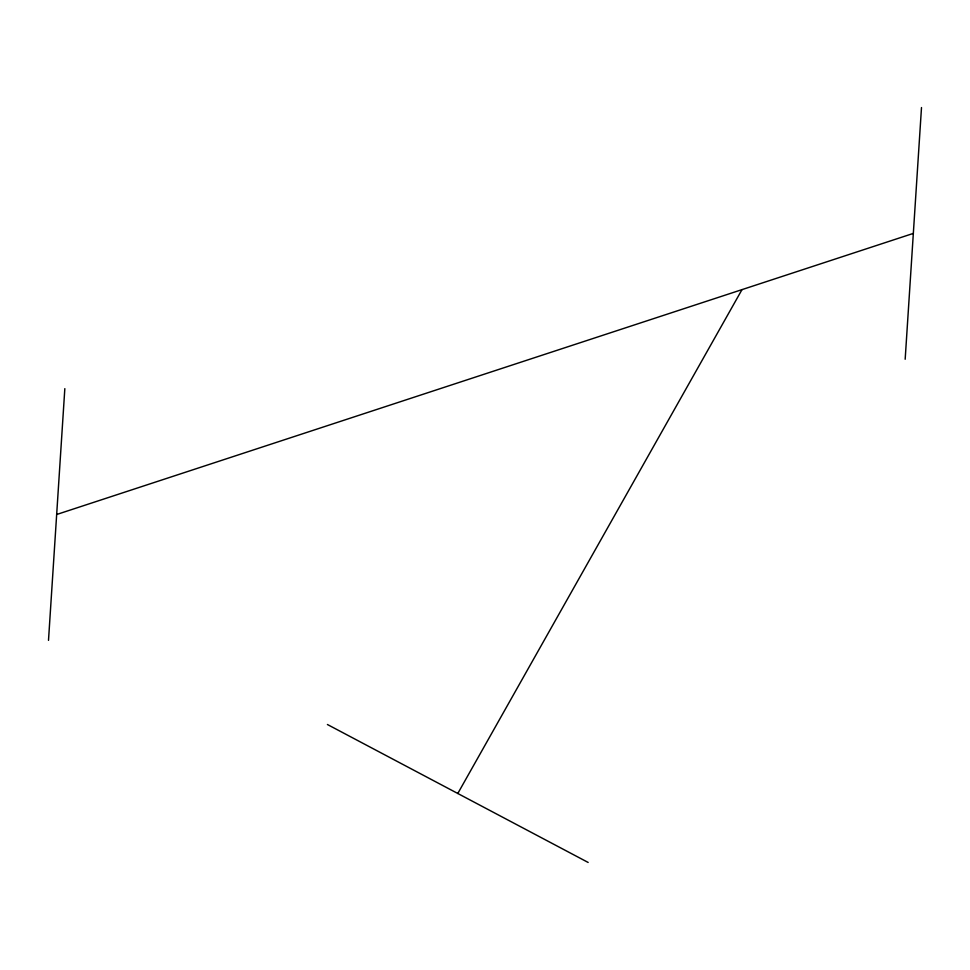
<?xml version="1.0" encoding="UTF-8"?>
<svg xmlns="http://www.w3.org/2000/svg" width="970" height="970" viewBox="0 0 970 970"><rect width="100%" height="100%" fill="white"/><g stroke="black" fill="none" stroke-linecap="round" stroke-linejoin="round"><path stroke-width="1.45" d="M48.5 640.358L64.832 388.643M905.168 359.264L921.5 107.549M457.791 793.484L742.001 289.618M56.66 514.5L913.34 233.406M327.411 724.505L588.159 862.451"/></g></svg>
